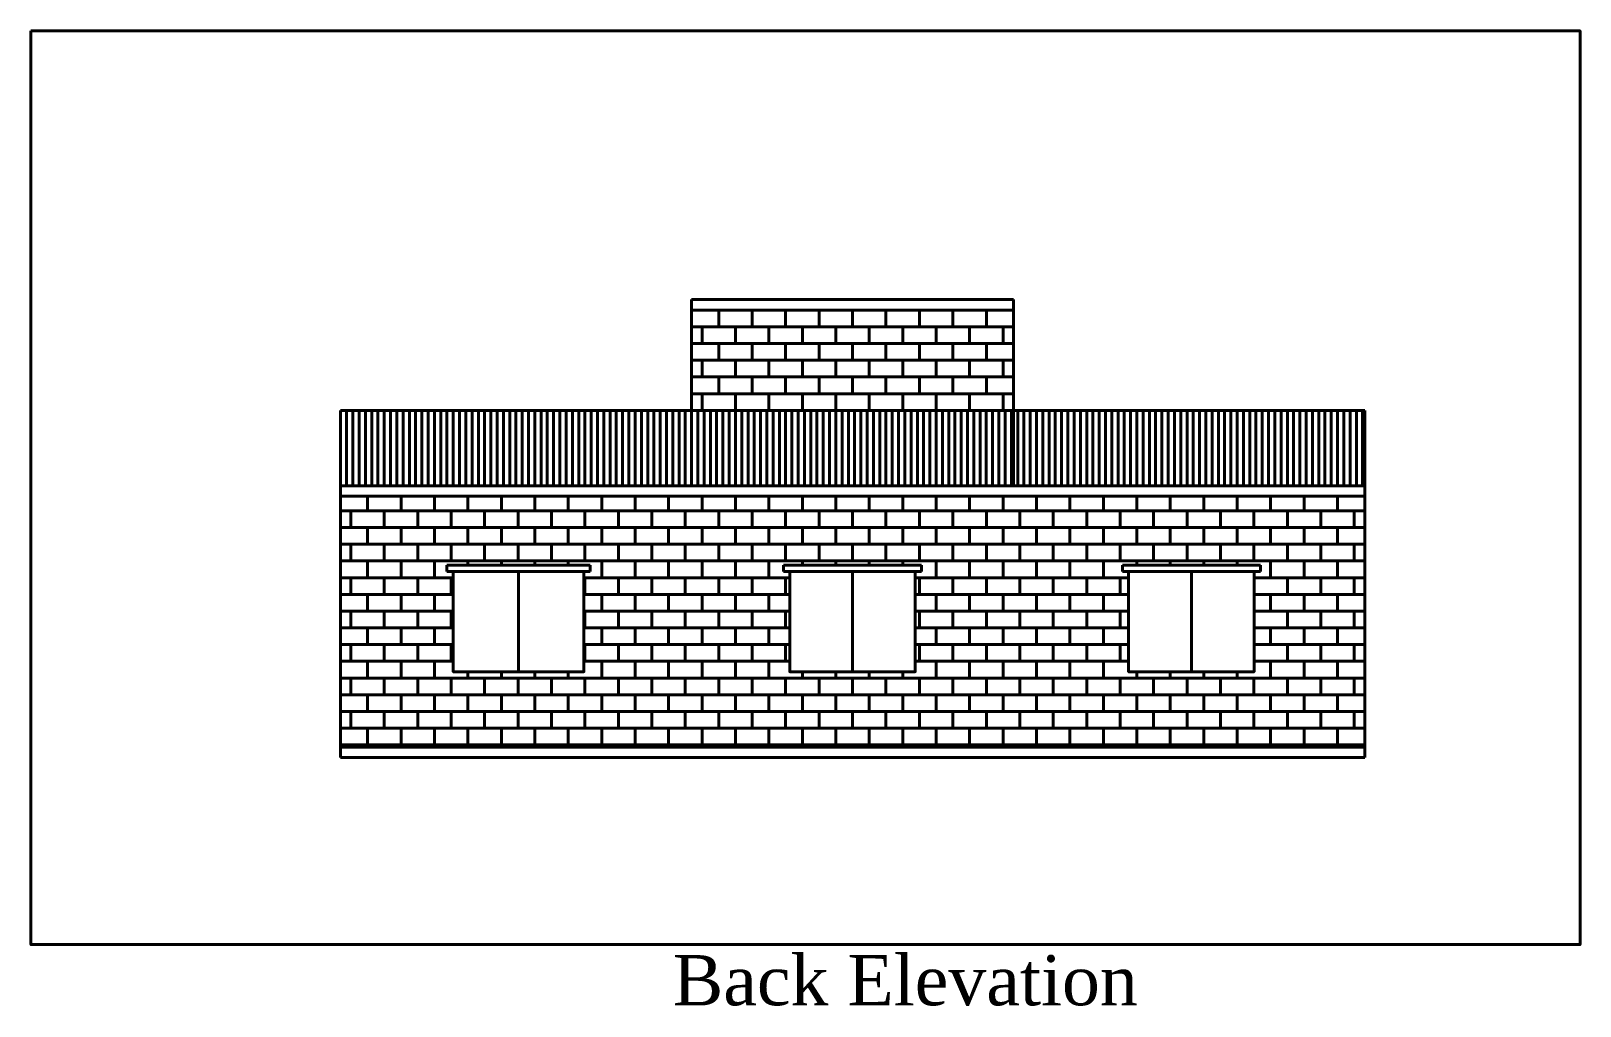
# Model space of a CAD drawing. Header units: inches. Extents: x -79350 to 491628, y -93215 to 155882.
# Drawn here: x 10842 to 11583, y 151289 to 151755 of the extents above; entities that cross this region are included whole.
import ezdxf

# ---------------------------------------------------------------- set-up
doc = ezdxf.new("R2010")
doc.units = ezdxf.units.IN
doc.header["$MEASUREMENT"] = 0
doc.layers.get('0').update_dxf_attribs({"lineweight": 30})
doc.layers.add('LINE', color=7, linetype='Continuous', lineweight=20)
doc.styles.get("Standard").update_dxf_attribs({"font": 'times.ttf', "height": 12})
pattern_1 = [(0, (50683, 163541.5), (0, 8), []), (90, (50683, 163541.5), (-8, 8), [8, -8])]

msp = doc.modelspace()

# ---------------------------------------------------------------- hatches: boundary and pattern name
at = {"layer": 'LINE', "linetype": 'ByBlock', "lineweight": 40, "true_color": 0xcba65d}
h = msp.add_hatch(dxfattribs=at)
h.set_pattern_fill('AR-B816', color=43)
h.set_pattern_definition(pattern_1)
h.paths.add_polyline_path([(11312, 151621.5), (11158, 151621.5), (11158, 151573.5), (11312, 151573.5)])
h = msp.add_hatch(dxfattribs=at)
h.set_pattern_fill('AR-B816', color=43)
h.set_pattern_definition(pattern_1)
h.paths.add_polyline_path([(10990, 151532.5), (10990, 151412.5), (11480, 151412.5), (11480, 151532.5)])
h.paths.add_polyline_path([(11041, 151499.5), (11109.5, 151499.5), (11109.5, 151496.5), (11106.5, 151496.5), (11106.5, 151448.5), (11044, 151448.5), (11044, 151496.5), (11041, 151496.5)], flags=16)
h.paths.add_polyline_path([(11202, 151499.5), (11268, 151499.5), (11268, 151496.5), (11265, 151496.5), (11265, 151448.5), (11205, 151448.5), (11205, 151496.5), (11202, 151496.5)], flags=16)
h.paths.add_polyline_path([(11364.08, 151499.5), (11430.08, 151499.5), (11430.08, 151496.5), (11427.08, 151496.5), (11427.08, 151448.5), (11367.08, 151448.5), (11367.08, 151496.5), (11364.08, 151496.5)], flags=16)

# ---------------------------------------------------------------- linework, layer by layer
at = {"layer": 'LINE', "linetype": 'ByBlock', "lineweight": 40}
for p, q in [((11158, 151626.5), (11312, 151626.5)), ((11158, 151621.5), (11158, 151626.5)), ((11312, 151621.5), (11312, 151626.5)), ((11158, 151573.5), (11158, 151621.5)), ((11158, 151621.5), (11312, 151621.5)), ((11312, 151621.5), (11312, 151537.5)), ((11158, 151573.5), (11158, 151537.5)), ((10990, 151532.5), (10990, 151537.5)), ((10990, 151537.5), (11480, 151537.5)), ((11480, 151537.5), (11480, 151532.5)), ((11041, 151496.5), (11041, 151499.5)), ((11109.5, 151499.5), (11041, 151499.5)), ((11109.5, 151496.5), (11109.5, 151499.5)), ((11202, 151496.5), (11202, 151499.5)), ((11268, 151499.5), (11202, 151499.5)), ((11268, 151496.5), (11268, 151499.5)), ((11364.08, 151496.5), (11364.08, 151499.5)), ((11430.08, 151499.5), (11364.08, 151499.5)), ((11430.08, 151496.5), (11430.08, 151499.5)), ((11044, 151496.5), (11041, 151496.5)), ((11075.25, 151496.5), (11075.25, 151448.5)), ((11106.5, 151496.5), (11109.5, 151496.5)), ((11205, 151496.5), (11202, 151496.5)), ((11235, 151496.5), (11235, 151448.5)), ((11265, 151496.5), (11268, 151496.5)), ((11367.08, 151496.5), (11364.08, 151496.5)), ((11397.08, 151496.5), (11397.08, 151448.5)), ((11427.08, 151496.5), (11430.08, 151496.5)), ((10990, 151412.5), (10990, 151407.5)), ((11480, 151407.5), (11480, 151412.5)), ((10990, 151407.5), (11480, 151407.5))]:
    msp.add_line(p, q, dxfattribs=at)
at = {"layer": 'LINE', "color": 135, "linetype": 'ByBlock', "lineweight": 40, "true_color": 0x5f919e}
for p, q in [((10990, 151537.5), (10990, 151573.5)), ((10993, 151537.5), (10993, 151573.5)), ((10996, 151537.5), (10996, 151573.5)), ((10999, 151537.5), (10999, 151573.5)), ((11002, 151537.5), (11002, 151573.5)), ((11005, 151537.5), (11005, 151573.5)), ((11008, 151537.5), (11008, 151573.5)), ((11008, 151537.5), (11008, 151573.5)), ((11011, 151537.5), (11011, 151573.5)), ((11014, 151537.5), (11014, 151573.5)), ((11017, 151537.5), (11017, 151573.5)), ((11020, 151537.5), (11020, 151573.5)), ((11023, 151537.5), (11023, 151573.5)), ((11023, 151537.5), (11023, 151573.5)), ((11026, 151537.5), (11026, 151573.5)), ((11029, 151537.5), (11029, 151573.5)), ((11032, 151537.5), (11032, 151573.5)), ((11035, 151537.5), (11035, 151573.5)), ((11035, 151537.5), (11035, 151573.5)), ((11038, 151537.5), (11038, 151573.5)), ((11038, 151537.5), (11038, 151573.5)), ((11041, 151537.5), (11041, 151573.5)), ((11044, 151537.5), (11044, 151573.5)), ((11047, 151537.5), (11047, 151573.5)), ((11050, 151537.5), (11050, 151573.5)), ((11050, 151537.5), (11050, 151573.5)), ((11053, 151537.5), (11053, 151573.5)), ((11056, 151537.5), (11056, 151573.5)), ((11059, 151537.5), (11059, 151573.5)), ((11062, 151537.5), (11062, 151573.5)), ((11065, 151537.5), (11065, 151573.5)), ((11065, 151537.5), (11065, 151573.5)), ((11068, 151537.5), (11068, 151573.5)), ((11071, 151537.5), (11071, 151573.5)), ((11074, 151537.5), (11074, 151573.5)), ((11077, 151537.5), (11077, 151573.5)), ((11080, 151537.5), (11080, 151573.5)), ((11080, 151537.5), (11080, 151573.5)), ((11083, 151537.5), (11083, 151573.5)), ((11086, 151537.5), (11086, 151573.5)), ((11089, 151537.5), (11089, 151573.5)), ((11092, 151537.5), (11092, 151573.5)), ((11092, 151537.5), (11092, 151573.5)), ((11095, 151537.5), (11095, 151573.5)), ((11095, 151537.5), (11095, 151573.5)), ((11098, 151537.5), (11098, 151573.5)), ((11101, 151537.5), (11101, 151573.5)), ((11104, 151537.5), (11104, 151573.5)), ((11107, 151537.5), (11107, 151573.5)), ((11107, 151537.5), (11107, 151573.5)), ((11110, 151537.5), (11110, 151573.5)), ((11113, 151537.5), (11113, 151573.5)), ((11116, 151537.5), (11116, 151573.5)), ((11119, 151537.5), (11119, 151573.5)), ((11122, 151537.5), (11122, 151573.5)), ((11122, 151537.5), (11122, 151573.5)), ((11125, 151537.5), (11125, 151573.5)), ((11128, 151537.5), (11128, 151573.5)), ((11131, 151537.5), (11131, 151573.5)), ((11134, 151537.5), (11134, 151573.5)), ((11137, 151537.5), (11137, 151573.5)), ((11137, 151537.5), (11137, 151573.5)), ((11140, 151537.5), (11140, 151573.5)), ((11143, 151537.5), (11143, 151573.5)), ((11146, 151537.5), (11146, 151573.5)), ((11149, 151537.5), (11149, 151573.5)), ((11149, 151537.5), (11149, 151573.5)), ((11152, 151537.5), (11152, 151573.5)), ((11152, 151537.5), (11152, 151573.5)), ((11155, 151537.5), (11155, 151573.5)), ((11158, 151537.5), (11158, 151573.5)), ((11161, 151537.5), (11161, 151573.5)), ((11164, 151537.5), (11164, 151573.5)), ((11164, 151537.5), (11164, 151573.5)), ((11167, 151537.5), (11167, 151573.5)), ((11170, 151537.5), (11170, 151573.5)), ((11173, 151537.5), (11173, 151573.5)), ((11176, 151537.5), (11176, 151573.5)), ((11179, 151537.5), (11179, 151573.5)), ((11179, 151537.5), (11179, 151573.5)), ((11182, 151537.5), (11182, 151573.5)), ((11185, 151537.5), (11185, 151573.5)), ((11188, 151537.5), (11188, 151573.5)), ((11191, 151537.5), (11191, 151573.5)), ((11194, 151537.5), (11194, 151573.5)), ((11194, 151537.5), (11194, 151573.5)), ((11197, 151537.5), (11197, 151573.5)), ((11200, 151537.5), (11200, 151573.5)), ((11203, 151537.5), (11203, 151573.5)), ((11206, 151537.5), (11206, 151573.5)), ((11206, 151537.5), (11206, 151573.5)), ((11209, 151537.5), (11209, 151573.5)), ((11209, 151537.5), (11209, 151573.5)), ((11212, 151537.5), (11212, 151573.5)), ((11215, 151537.5), (11215, 151573.5)), ((11218, 151537.5), (11218, 151573.5)), ((11221, 151537.5), (11221, 151573.5)), ((11221, 151537.5), (11221, 151573.5)), ((11224, 151537.5), (11224, 151573.5)), ((11227, 151537.5), (11227, 151573.5)), ((11230, 151537.5), (11230, 151573.5)), ((11233, 151537.5), (11233, 151573.5)), ((11236, 151537.5), (11236, 151573.5)), ((11236, 151537.5), (11236, 151573.5)), ((11239, 151537.5), (11239, 151573.5)), ((11242, 151537.5), (11242, 151573.5)), ((11245, 151537.5), (11245, 151573.5)), ((11248, 151537.5), (11248, 151573.5)), ((11251, 151537.5), (11251, 151573.5)), ((11251, 151537.5), (11251, 151573.5)), ((11254, 151537.5), (11254, 151573.5)), ((11257, 151537.5), (11257, 151573.5)), ((11260, 151537.5), (11260, 151573.5)), ((11263, 151537.5), (11263, 151573.5)), ((11263, 151537.5), (11263, 151573.5)), ((11266, 151537.5), (11266, 151573.5)), ((11266, 151537.5), (11266, 151573.5)), ((11269, 151537.5), (11269, 151573.5)), ((11272, 151537.5), (11272, 151573.5)), ((11275, 151537.5), (11275, 151573.5)), ((11278, 151537.5), (11278, 151573.5)), ((11278, 151537.5), (11278, 151573.5)), ((11281, 151537.5), (11281, 151573.5)), ((11284, 151537.5), (11284, 151573.5)), ((11287, 151537.5), (11287, 151573.5)), ((11290, 151537.5), (11290, 151573.5)), ((11293, 151537.5), (11293, 151573.5)), ((11293, 151537.5), (11293, 151573.5)), ((11296, 151537.5), (11296, 151573.5)), ((11299, 151537.5), (11299, 151573.5)), ((11302, 151537.5), (11302, 151573.5)), ((11305, 151537.5), (11305, 151573.5)), ((11308, 151537.5), (11308, 151573.5)), ((11308, 151537.5), (11308, 151573.5)), ((11311, 151537.5), (11311, 151573.5)), ((11314, 151537.5), (11314, 151573.5)), ((11317, 151537.5), (11317, 151573.5)), ((11320, 151537.5), (11320, 151573.5)), ((11320, 151537.5), (11320, 151573.5)), ((11323, 151537.5), (11323, 151573.5)), ((11323, 151537.5), (11323, 151573.5)), ((11326, 151537.5), (11326, 151573.5)), ((11329, 151537.5), (11329, 151573.5)), ((11332, 151537.5), (11332, 151573.5)), ((11335, 151537.5), (11335, 151573.5)), ((11335, 151537.5), (11335, 151573.5)), ((11338, 151537.5), (11338, 151573.5)), ((11341, 151537.5), (11341, 151573.5)), ((11344, 151537.5), (11344, 151573.5)), ((11347, 151537.5), (11347, 151573.5)), ((11350, 151537.5), (11350, 151573.5)), ((11350, 151537.5), (11350, 151573.5)), ((11353, 151537.5), (11353, 151573.5)), ((11356, 151537.5), (11356, 151573.5)), ((11359, 151537.5), (11359, 151573.5)), ((11362, 151537.5), (11362, 151573.5)), ((11365, 151537.5), (11365, 151573.5)), ((11365, 151537.5), (11365, 151573.5)), ((11368, 151537.5), (11368, 151573.5)), ((11371, 151537.5), (11371, 151573.5)), ((11374, 151537.5), (11374, 151573.5)), ((11377, 151537.5), (11377, 151573.5)), ((11377, 151537.5), (11377, 151573.5)), ((11380, 151537.5), (11380, 151573.5)), ((11380, 151537.5), (11380, 151573.5)), ((11383, 151537.5), (11383, 151573.5)), ((11386, 151537.5), (11386, 151573.5)), ((11389, 151537.5), (11389, 151573.5)), ((11392, 151537.5), (11392, 151573.5)), ((11392, 151537.5), (11392, 151573.5)), ((11395, 151537.5), (11395, 151573.5)), ((11398, 151537.5), (11398, 151573.5)), ((11401, 151537.5), (11401, 151573.5)), ((11404, 151537.5), (11404, 151573.5)), ((11407, 151537.5), (11407, 151573.5)), ((11407, 151537.5), (11407, 151573.5)), ((11410, 151537.5), (11410, 151573.5)), ((11413, 151537.5), (11413, 151573.5)), ((11416, 151537.5), (11416, 151573.5)), ((11419, 151537.5), (11419, 151573.5)), ((11422, 151537.5), (11422, 151573.5)), ((11422, 151537.5), (11422, 151573.5)), ((11425, 151537.5), (11425, 151573.5)), ((11428, 151537.5), (11428, 151573.5)), ((11431, 151537.5), (11431, 151573.5)), ((11434, 151537.5), (11434, 151573.5)), ((11434, 151537.5), (11434, 151573.5)), ((11437, 151537.5), (11437, 151573.5)), ((11437, 151537.5), (11437, 151573.5)), ((11440, 151537.5), (11440, 151573.5)), ((11443, 151537.5), (11443, 151573.5)), ((11446, 151537.5), (11446, 151573.5)), ((11449, 151537.5), (11449, 151573.5)), ((11449, 151537.5), (11449, 151573.5)), ((11452, 151537.5), (11452, 151573.5)), ((11455, 151537.5), (11455, 151573.5)), ((11458, 151537.5), (11458, 151573.5)), ((11461, 151537.5), (11461, 151573.5)), ((11464, 151537.5), (11464, 151573.5)), ((11464, 151537.5), (11464, 151573.5)), ((11467, 151537.5), (11467, 151573.5)), ((11470, 151537.5), (11470, 151573.5)), ((11473, 151537.5), (11473, 151573.5)), ((11476, 151537.5), (11476, 151573.5)), ((11479, 151537.5), (11479, 151573.5)), ((11479, 151537.5), (11479, 151573.5)), ((11480, 151573.5), (11480, 151537.5))]:
    msp.add_line(p, q, dxfattribs=at)
at = {"layer": 'LINE', "color": 135, "linetype": 'ByBlock', "lineweight": 40}
msp.add_line((10990, 151573.5), (11480, 151573.5), dxfattribs=at)
at = {"layer": 'LINE', "color": 1, "linetype": 'ByBlock', "lineweight": 40}
msp.add_lwpolyline([(10842, 151755), (11583, 151755), (11583, 151318), (10842, 151318)], close=True, dxfattribs=at)
at = {"layer": 'LINE', "linetype": 'ByBlock', "lineweight": 40}
for points in [[(10990, 151532.5), (11480, 151532.5), (11480, 151412.5), (10990, 151412.5)], [(11044, 151496.5), (11106.5, 151496.5), (11106.5, 151448.5), (11044, 151448.5)], [(11205, 151496.5), (11265, 151496.5), (11265, 151448.5), (11205, 151448.5)], [(11367.08, 151496.5), (11427.08, 151496.5), (11427.08, 151448.5), (11367.08, 151448.5)]]:
    msp.add_lwpolyline(points, close=True, dxfattribs=at)

# ---------------------------------------------------------------- texts
at = {"color": 138, "linetype": 'ByBlock', "lineweight": 40, "true_color": 0x004a5e, "insert": (11149, 151313), "char_height": 24, "attachment_point": 1}
msp.add_mtext_dynamic_manual_height_columns('Back Elevation', width=455, gutter_width=60, heights=[5.23], dxfattribs=at)

doc.saveas('drawing.dxf')
